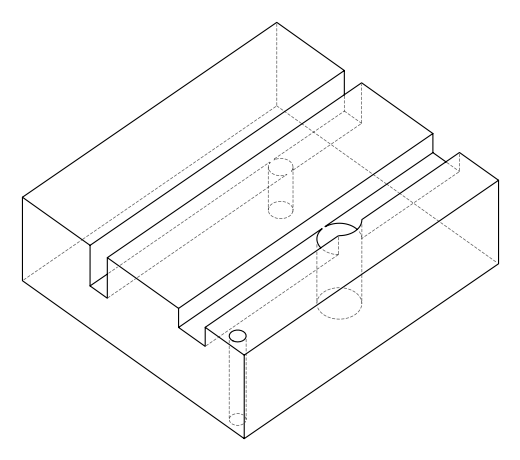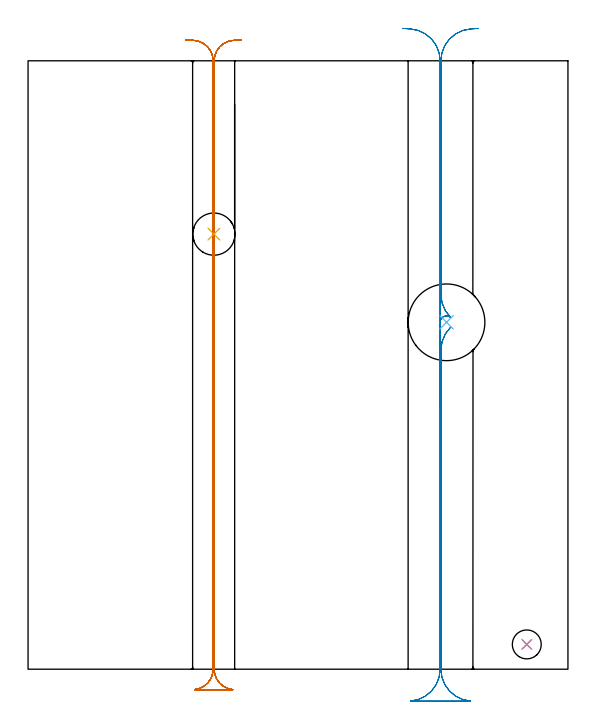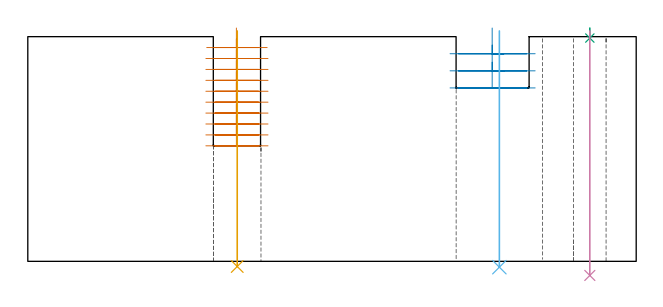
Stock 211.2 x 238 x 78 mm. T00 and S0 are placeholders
(PLAN: 6 operations, 5 tool changes, 17.2 min)
(1 MILL_RECTANGULAR_SLOT | SLOT_RECTANGULAR | NXT0201_012 | Follow Part, ap 4, ae 75% | 12.19 min | 148016 mm3)
(2 MILL_RECTANGULAR_SLOT_1 | SLOT_RECTANGULAR_1 | UGT0201_107 | Follow Part, ap 6.25, ae 75% | 4 min | 108263 mm3)
(3 SPOT_DRILL | STEP1HOLE | NXT0321_9005460120000 | 0.03 min | 8 mm3)
(4 DRILL_THROUGH_HOLE_INTO_CENTER | STEP1HOLE | UGT0301_508 | 0.34 min | 7821 mm3)
(5 INDEXABLE_INSERT_DRILL_THROUGH_HOLE_FROM_SOLID | STEP1HOLE_1 | NXT0302_004 | 0.33 min | 8547 mm3)
(6 INDEXABLE_INSERT_DRILL_THROUGH_HOLE_FROM_SOLID_1 | STEP1HOLE_2 | NXT0302_031 | 0.33 min | 42709 mm3)
(TOOL NXT0201_012 | ENDMILL 16mm [2P460-1600-NA 1630] | D16 FL38 Z6)
(TOOL UGT0201_107 | End Mill 25 mm | D25 FL25 Z2)
(TOOL NXT0321_9005460120000 | NC Spot Drill, 142deg, 12mm, Carbide, Uncoated | D12 PA142 FL30 Z2)
(TOOL UGT0301_508 | Carbide Drill 11.3 mm | D11.3 PA118 FL94 Z2)
(TOOL NXT0302_004 | Index. Insert Drill 16.5mm [880-D1650L20-05] | D16.5 PA176 FL83 Z2)
(TOOL NXT0302_031 | Index. Insert Drill 30mm [880-D3000L32-05] | D30 PA176 FL150 Z2)
(OP 1 MILL_RECTANGULAR_SLOT)
G17 G21 G94 G90
T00 M6
G54
G17 G0 G90 X62.103 Y246.23 S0 M3
G43 Z88. H1
Z74.21
G94 G1 X65.092 Y245.97 F250.
G2 X72.4 Y238. R8. F500.
G1 Y170.278
X72.41 Y170.276
G2 X72.967 Y170.337 R0.3
G1 X72.976 Y170.342
X72.8 Y171.128
Y238.
G2 X80.108 Y245.97 R8.
G1 X83.097 Y246.23 F250.
G0 X61.804 Y246.14 Z70.42
G1 X64.8 Y245.99
G2 X72.4 Y238. R8. F500.
G1 Y170.278
X72.41 Y170.276
G2 X72.967 Y170.337 R0.3
G1 X72.976 Y170.342
X72.8 Y171.128
Y238.
G2 X80.4 Y245.99 R8.
G1 X83.396 Y246.14 F250.
G0 X61.804 Z66.63
G1 X64.8 Y245.99
G2 X72.4 Y238. R8. F500.
G1 Y170.278
X72.41 Y170.276
G2 X72.967 Y170.337 R0.3
G1 X72.976 Y170.342
X72.8 Y171.128
Y238.
G2 X80.4 Y245.99 R8.
G1 X83.396 Y246.14 F250.
G0 X61.804 Z62.84
G1 X64.8 Y245.99
G2 X72.4 Y238. R8. F500.
G1 Y170.278
X72.41 Y170.276
G2 X72.967 Y170.337 R0.3
G1 X72.976 Y170.342
X72.8 Y171.128
Y238.
G2 X80.4 Y245.99 R8.
G1 X83.396 Y246.14 F250.
G0 X61.804 Z59.05
G1 X64.8 Y245.99
G2 X72.4 Y238. R8. F500.
G1 Y170.278
X72.41 Y170.276
G2 X72.967 Y170.337 R0.3
G1 X72.976 Y170.342
X72.8 Y171.128
Y238.
G2 X80.4 Y245.99 R8.
G1 X83.396 Y246.14 F250.
G0 X61.804 Z55.26
G1 X64.8 Y245.99
G2 X72.4 Y238. R8. F500.
G1 Y170.278
X72.41 Y170.276
G2 X72.967 Y170.337 R0.3
G1 X72.976 Y170.342
X72.8 Y171.128
Y238.
G2 X80.4 Y245.99 R8.
G1 X83.396 Y246.14 F250.
G0 X61.804 Z51.47
G1 X64.8 Y245.99
G2 X72.4 Y238. R8. F500.
G1 Y170.278
X72.41 Y170.276
G2 X72.967 Y170.337 R0.3
G1 X72.976 Y170.342
X72.8 Y171.128
Y238.
G2 X80.4 Y245.99 R8.
G1 X83.396 Y246.14 F250.
G0 X61.804 Z47.68
G1 X64.8 Y245.99
G2 X72.4 Y238. R8. F500.
G1 Y170.278
X72.41 Y170.276
G2 X72.967 Y170.337 R0.3
G1 X72.976 Y170.342
X72.8 Y171.128
Y238.
G2 X80.4 Y245.99 R8.
G1 X83.396 Y246.14 F250.
G0 X61.804 Z43.89
G1 X64.8 Y245.99
G2 X72.4 Y238. R8. F500.
G1 Y170.278
X72.41 Y170.276
G2 X72.967 Y170.337 R0.3
G1 X72.976 Y170.342
X72.8 Y171.128
Y238.
G2 X80.4 Y245.99 R8.
G1 X83.396 Y246.14 F250.
G0 X61.804 Z40.1
G1 X64.8 Y245.99
G2 X72.4 Y238. R8. F500.
G1 Y170.278
X72.41 Y170.276
G2 X72.967 Y170.337 R0.3
G1 X72.976 Y170.342
X72.8 Y171.128
Y238.
G2 X80.4 Y245.99 R8.
G1 X83.396 Y246.14 F250.
G0 Z88.
X72.4 Y144.781
Z81.
G1 Y170.122 Z74.21
Y0. F500.
G2 X65.092 Y-7.97 R8.
G1 Y-8.
X80.108
Y-7.97
G2 X72.8 Y0. R8.
G1 Y169.272
X72.976 Y170.058
G0 Z88.
X72.4 Y144.781
Z77.21
G1 Y170.122 Z70.42 F250.
Y0. F500.
G2 X65.092 Y-7.97 R8.
G1 Y-8.
X80.108
Y-7.97
G2 X72.8 Y0. R8.
G1 Y169.272
X72.976 Y170.058
G0 Z88.
X72.4 Y144.781
Z73.42
G1 Y170.122 Z66.63 F250.
Y0. F500.
G2 X65.092 Y-7.97 R8.
G1 Y-8.
X80.108
Y-7.97
G2 X72.8 Y0. R8.
G1 Y169.272
X72.976 Y170.058
G0 Z88.
X72.4 Y144.781
Z69.63
G1 Y170.122 Z62.84 F250.
Y0. F500.
G2 X65.092 Y-7.97 R8.
G1 Y-8.
X80.108
Y-7.97
G2 X72.8 Y0. R8.
G1 Y169.272
X72.976 Y170.058
G0 Z88.
X72.4 Y144.781
Z65.84
G1 Y170.122 Z59.05 F250.
Y0. F500.
G2 X65.092 Y-7.97 R8.
G1 Y-8.
X80.108
Y-7.97
G2 X72.8 Y0. R8.
G1 Y169.272
X72.976 Y170.058
G0 Z88.
X72.4 Y144.781
Z62.05
G1 Y170.122 Z55.26 F250.
Y0. F500.
G2 X65.092 Y-7.97 R8.
G1 Y-8.
X80.108
Y-7.97
G2 X72.8 Y0. R8.
G1 Y169.272
X72.976 Y170.058
G0 Z88.
X72.4 Y144.781
Z58.26
G1 Y170.122 Z51.47 F250.
Y0. F500.
G2 X65.092 Y-7.97 R8.
G1 Y-8.
X80.108
Y-7.97
G2 X72.8 Y0. R8.
G1 Y169.272
X72.976 Y170.058
G0 Z88.
X72.4 Y144.781
Z54.47
G1 Y170.122 Z47.68 F250.
Y0. F500.
G2 X65.092 Y-7.97 R8.
G1 Y-8.
X80.108
Y-7.97
G2 X72.8 Y0. R8.
G1 Y169.272
X72.976 Y170.058
G0 Z88.
X72.4 Y144.781
Z50.68
G1 Y170.122 Z43.89 F250.
Y0. F500.
G2 X65.092 Y-7.97 R8.
G1 Y-8.
X80.108
Y-7.97
G2 X72.8 Y0. R8.
G1 Y169.272
X72.976 Y170.058
G0 Z88.
X72.4 Y144.781
Z46.89
G1 Y170.122 Z40.1 F250.
Y0. F500.
G2 X65.092 Y-7.97 R8.
G1 Y-8.
X80.108
Y-7.97
G2 X72.8 Y0. R8.
G1 Y169.272
X72.976 Y170.058
G0 Z88.
M5
M2
(OP 2 MILL_RECTANGULAR_SLOT_1)
G17 G21 G94 G90
T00 M6
G54
G17 G0 G90 X146.573 Y250.678 S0 M3
G43 Z88. H0
Z72.067
G94 G1 X149.566 Y250.47 F250.
G2 X161.2 Y238. R12.5 F500.
G1 Y135.924
X161.21 Y135.923
G2 X165.263 Y137.651 R2.5
G1 X165.269 Y137.659
G2 X161.5 Y146.605 R12.5
G1 Y238.
G2 X173.134 Y250.47 R12.5
G1 X176.127 Y250.678 F250.
G0 X146.573 Z66.133
G1 X149.566 Y250.47
G2 X161.2 Y238. R12.5 F500.
G1 Y135.924
X161.21 Y135.923
G2 X165.263 Y137.651 R2.5
G1 X165.269 Y137.659
G2 X161.5 Y146.605 R12.5
G1 Y238.
G2 X173.134 Y250.47 R12.5
G1 X176.127 Y250.678 F250.
G0 X146.573 Z60.2
G1 X149.566 Y250.47
G2 X161.2 Y238. R12.5 F500.
G1 Y135.924
X161.21 Y135.923
G2 X165.263 Y137.651 R2.5
G1 X165.269 Y137.659
G2 X161.5 Y146.605 R12.5
G1 Y238.
G2 X173.134 Y250.47 R12.5
G1 X176.127 Y250.678 F250.
G0 Z88.
X161.2 Y102.137
Z81.
G1 Y135.476 Z72.067
Y0. F500.
G2 X149.566 Y-12.47 R12.5
G1 Y-12.5
X173.134
Y-12.47
G2 X161.5 Y0. R12.5
G1 Y124.795
G2 X165.269 Y133.741 R12.5
G0 Z88.
X161.2 Y102.137
Z75.067
G1 Y135.476 Z66.133 F250.
Y0. F500.
G2 X149.566 Y-12.47 R12.5
G1 Y-12.5
X173.134
Y-12.47
G2 X161.5 Y0. R12.5
G1 Y124.795
G2 X165.269 Y133.741 R12.5
G0 Z88.
X161.2 Y102.137
Z69.133
G1 Y135.476 Z60.2 F250.
Y0. F500.
G2 X149.566 Y-12.47 R12.5
G1 Y-12.5
X173.134
Y-12.47
G2 X161.5 Y0. R12.5
G1 Y124.795
G2 X165.269 Y133.741 R12.5
G0 Z88.
M5
M2
(OP 3 SPOT_DRILL)
G17 G21 G94 G90
T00 M6
G54
G17 G0 G90 X195.1 Y9.7 S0 M3
G43 Z88. H0
G94 G81 G98 Z77.514 F250. R81.
G80
M5
M2
(OP 4 DRILL_THROUGH_HOLE_INTO_CENTER)
G17 G21 G94 G90
T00 M6
G54
G17 G0 G90 X195.1 Y9.7 S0 M3
G43 Z88. H0
G94 G73 G98 Z-4.895 F250. Q10.362 R80.
G80
M5
M2
(OP 5 INDEXABLE_INSERT_DRILL_THROUGH_HOLE_FROM_SOLID)
G17 G21 G94 G90
T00 M6
G54
G17 G0 G90 X72.7 Y170.2 S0 M3
G43 Z88. H1
G94 G81 G98 Z-1.788 F250. R80.
G80
M5
M2
(OP 6 INDEXABLE_INSERT_DRILL_THROUGH_HOLE_FROM_SOLID_1)
G17 G21 G94 G90
T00 M6
G54
G17 G0 G90 X163.7 Y135.7 S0 M3
G43 Z88. H1
G94 G81 G98 Z-2.024 F250. R80.
G80
M5
M2
